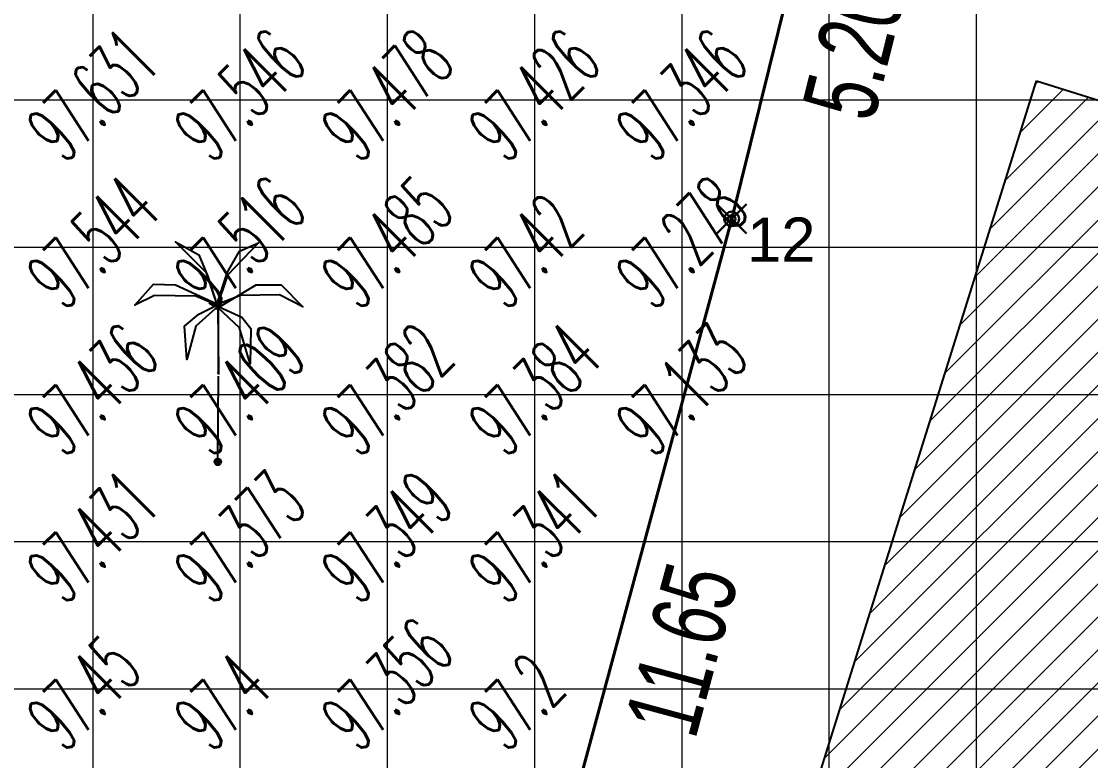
# Model space of a CAD drawing. Header units: millimetres. Extents: x 684983 to 685377, y 990360 to 990509.
# Drawn here: x 685059.05 to 685073.57, y 990411.07 to 990421.11 of the extents above; entities that cross this region are included whole.
import ezdxf

# ---------------------------------------------------------------- set-up
doc = ezdxf.new("R2010")
doc.units = ezdxf.units.MM
doc.header["$PDMODE"] = 35
doc.header["$PDSIZE"] = 0.2
for name, color, linetype, lineweight in [('BD', 1, 'Continuous', 40), ('BDRY POINT', 7, 'Continuous', 30), ('grid', 8, 'Continuous', 9), ('GRID LEVELS', 7, 'Continuous', 13), ('HAtch', 200, 'Continuous', 9)]:
    doc.layers.add(name, color=color, linetype=linetype, lineweight=lineweight)
for name, color, linetype in [('BL', 202, 'Continuous'), ('dim', 7, 'Continuous'), ('SYMBOLS', 7, 'Continuous')]:
    doc.layers.add(name, color=color, linetype=linetype)
doc.styles.add('DIM', font='ARIALN.TTF', dxfattribs={"width": 0.8, "height": 1})
doc.styles.add('ROMANS', font='arial.ttf')
doc.styles.get("Standard").update_dxf_attribs({"font": 'RomanS'})
doc.dimstyles.get("Standard").update_dxf_attribs({"dimtxt": 1, "dimasz": 0.18, "dimexe": 0.18, "dimexo": 0.0625, "dimgap": 0.09, "dimtad": 0, "dimrnd": 0.05, "dimzin": 0, "dimdsep": 46, "dimtxsty": 'DIM', "dimcen": 0.09, "dimse1": 1, "dimse2": 1, "dimsd1": 1, "dimsd2": 1, "dimadec": 0, "dimazin": 0, "dimtfac": 1, "dimtix": 1, "dimtofl": 0, "dimtmove": 2, "dimatfit": 3, "dimfxl": 0, "dimtolj": 1, "dimtzin": 0, "dimarcsym": 0})

# ---------------------------------------------------------------- blocks, each defined once
blk = doc.blocks.new('BD')
at = {"color": 7}
for p, q in [((-0.037, -0.034), (0.037, 0.034)), ((-0.035, 0.035), (0.035, -0.035))]:
    blk.add_line(p, q, dxfattribs=at)
blk.add_circle((0, 0), 0.05, dxfattribs=at)
blk.add_point((0, 0), dxfattribs=at)
blk = doc.blocks.new('*D22')
at = {"layer": 'Defpoints', "color": 0, "transparency": 16777216}
for p in [(685042.069, 990413.886), (685065.652, 990407.182), (685065.431, 990406.404)]:
    blk.add_point(p, dxfattribs=at)
at = {"layer": 'dim', "color": 0, "transparency": 16777216, "insert": (685053.639, 990409.756), "char_height": 1, "attachment_point": 5, "rotation": 344.1306, "style": 'DIM'}
blk.add_mtext('\\A1;24.50', dxfattribs=at)
blk = doc.blocks.new('*D23')
at = {"layer": 'Defpoints', "color": 0, "transparency": 16777216}
for p in [(685068.693, 990418.425), (685065.653, 990407.181), (685066.5, 990406.952)]:
    blk.add_point(p, dxfattribs=at)
at = {"layer": 'dim', "color": 0, "transparency": 16777216, "insert": (685068.02, 990412.574), "char_height": 1, "attachment_point": 5, "rotation": 74.8709, "style": 'DIM'}
blk.add_mtext('\\A1;11.65', dxfattribs=at)
blk = doc.blocks.new('*D24')
at = {"layer": 'Defpoints', "color": 0, "transparency": 16777216}
for p in [(685069.954, 990423.491), (685070.98, 990423.236), (685068.693, 990418.425)]:
    blk.add_point(p, dxfattribs=at)
at = {"layer": 'dim', "color": 0, "transparency": 16777216, "insert": (685070.35, 990420.703), "char_height": 1, "attachment_point": 5, "rotation": 76.0223, "style": 'DIM'}
blk.add_mtext('\\A1;5.20', dxfattribs=at)
blk = doc.blocks.new('A$C11072AF8')
blk.add_hatch(color=3).paths.add_polyline_path([(0.7827, 0.03, 1), (0.7227, 0.03, 1)])
at = {"color": 3}
blk.add_line((0.7527, 0.03), (0.7578, 0.8082), dxfattribs=at)
blk.add_lwpolyline([(0.7538, 0.8315), (0.7578, 0.8627), (0.7578, 1.4423), (0.553, 1.2582), (0.4711, 0.9582), (0.4506, 1.2582), (0.5803, 1.3673), (0.7441, 1.4491), (0.553, 1.5309), (0.1775, 1.5377), (0, 1.4491), (0.1707, 1.64), (0.3687, 1.6332), (0.7441, 1.4627), (0.6486, 1.7423), (0.3687, 2.0219), (0.5803, 1.9059), (0.6622, 1.7082), (0.7441, 1.4559), (0.8397, 1.7491), (0.9489, 1.94), (1.1196, 2.015), (0.8397, 1.7218), (0.7373, 1.415), (1.0991, 1.6332), (1.3244, 1.6332), (1.5224, 1.4355), (1.3108, 1.5446), (0.9558, 1.5377), (0.7305, 1.4491), (0.9694, 1.34), (1.0513, 1.2377), (1.0445, 0.9173), (0.9489, 1.2446), (0.751, 1.4287), (0.7578, 0.8354), (0.7591, 0.8234)], dxfattribs=at)
blk.add_circle((0.7527, 0.03), 0.03, dxfattribs=at)
blk = doc.blocks.new('A$C0CA14312')
blk.add_blockref('A$C11072AF8', (0, 0))
blk = doc.blocks.new('CCONUT')
at = {"xscale": 0.6000000000000001, "yscale": 0.6000000000000001, "zscale": 0.6000000000000001}
blk.add_blockref('A$C0CA14312', (-0.4516, -0.018), dxfattribs=at)

msp = doc.modelspace()

# ---------------------------------------------------------------- hatches: boundary and pattern name
at = {"layer": 'HAtch'}
h = msp.add_hatch(dxfattribs=at)
h.set_pattern_fill('ANSI31', color=256, scale=0.1)
h.set_pattern_definition([(45, (-165.7308, 1.1705), (-0.22450640303, 0.22450640303), [])])
h.paths.add_polyline_path([(685080.605, 990417.868), (685072.834, 990420.299), (685069.244, 990408.824), (685077.015, 990406.393)])
h.paths.add_polyline_path([(685033.231, 990416.161), (685030.818, 990416.829), (685030.305, 990414.415), (685032.718, 990413.747)])
h.paths.add_polyline_path([(685020.763, 990416.507), (685016.714, 990417.387), (685017.139, 990419.344), (685015.082, 990419.802), (685014.998, 990419.416), (685007.921, 990420.955), (685005.494, 990409.793), (685018.336, 990405.345)])
h.paths.add_polyline_path([(685016.828, 990454.458), (685006.64, 990456.135), (685005.859, 990451.208), (685016.047, 990449.531)])
h.paths.add_polyline_path([(685026.329, 990479.733), (685016.088, 990480.836), (685014.479, 990465.902), (685017.592, 990465.567), (685017.312, 990462.968), (685024.44, 990462.2)])
h.paths.add_polyline_path([(685043.926, 990460.974), (685034.141, 990462.066), (685033.564, 990457.301), (685043.349, 990456.209)])

# ---------------------------------------------------------------- linework, layer by layer
at = {"layer": 'BD'}
for p, q in [((685069.954, 990423.491), (685068.693, 990418.425)), ((685068.693, 990418.425), (685065.653, 990407.181))]:
    msp.add_line(p, q, dxfattribs=at)
at = {"layer": 'BL'}
for p, q in [((685069.244, 990408.824), (685072.834, 990420.299)), ((685072.834, 990420.299), (685080.605, 990417.868))]:
    msp.add_line(p, q, dxfattribs=at)
at = {"layer": 'grid'}
for p, q in [((685060.014, 990509.155), (685060.014, 990370.9)), ((685062.014, 990509.155), (685062.014, 990370.9)), ((685064.014, 990509.155), (685064.014, 990370.9)), ((685066.014, 990509.155), (685066.014, 990370.9)), ((685068.014, 990509.155), (685068.014, 990370.9)), ((685070.014, 990509.155), (685070.014, 990370.9)), ((685072.014, 990509.155), (685072.014, 990370.9)), ((685085.196, 990420.038), (684982.764, 990420.038)), ((685085.196, 990418.038), (684982.764, 990418.038)), ((685085.196, 990416.038), (684982.764, 990416.038)), ((685085.196, 990414.038), (684982.764, 990414.038)), ((685085.196, 990412.038), (684982.764, 990412.038))]:
    msp.add_line(p, q, dxfattribs=at)

# ---------------------------------------------------------------- block references
at = {"layer": 'BDRY POINT'}
msp.add_blockref('BD', (685068.693, 990418.425), dxfattribs=at)
at = {"layer": 'SYMBOLS', "ltscale": 10, "xscale": 2.5, "yscale": 2.5, "zscale": 2.5}
msp.add_blockref('CCONUT', (685061.715, 990415.124, 97.366), dxfattribs=at)

# ---------------------------------------------------------------- texts
at = {"color": 1, "style": 'ROMANS'}
msp.add_text('12', height=0.6, dxfattribs=at).set_placement((685068.9, 990417.844))
at = {"layer": 'GRID LEVELS', "width": 0.5}
for s, p in [('97.631', (685059.63, 990419.158, 97.631)), ('97.546', (685061.63, 990419.158, 97.546)), ('97.478', (685063.63, 990419.158, 97.478)), ('97.426', (685065.63, 990419.158, 97.426)), ('97.346', (685067.63, 990419.158, 97.346)), ('97.544', (685059.63, 990417.158, 97.544)), ('97.516', (685061.63, 990417.158, 97.516)), ('97.485', (685063.63, 990417.158, 97.485)), ('97.278', (685067.63, 990417.158, 97.278)), ('97.42', (685065.63, 990417.158, 97.42)), ('97.436', (685059.63, 990415.158, 97.436)), ('97.409', (685061.63, 990415.158, 97.409)), ('97.382', (685063.63, 990415.158, 97.382)), ('97.384', (685065.63, 990415.158, 97.384)), ('97.133', (685067.63, 990415.158, 97.133)), ('97.431', (685059.63, 990413.158, 97.431)), ('97.373', (685061.63, 990413.158, 97.373)), ('97.349', (685063.63, 990413.158, 97.349)), ('97.341', (685065.63, 990413.158, 97.341)), ('97.356', (685063.63, 990411.158, 97.356)), ('97.45', (685059.63, 990411.158, 97.45)), ('97.4', (685061.63, 990411.158, 97.4)), ('97.2', (685065.63, 990411.158, 97.2))]:
    msp.add_text(s, height=0.8, rotation=45, dxfattribs=at).set_placement(p)

# ---------------------------------------------------------------- dimensions: what is measured, and where the dimension line sits
at = {"layer": 'dim'}
for p1, p2, distance, picture, middle in [((685068.693, 990418.425), (685069.954, 990423.491), -1.058, '*D24', (685070.35, 990420.703)), ((685068.693, 990418.425), (685065.653, 990407.181), 0.877, '*D23', (685068.02, 990412.574)), ((685042.069, 990413.886), (685065.652, 990407.182), -0.809, '*D22', (685053.639, 990409.756))]:
    dim = msp.add_aligned_dim(p1=p1, p2=p2, distance=distance, dimstyle='Standard', dxfattribs=at)
    dim.commit()
    dim.dimension.update_dxf_attribs({"geometry": picture, "text_midpoint": middle})

doc.saveas('drawing.dxf')
